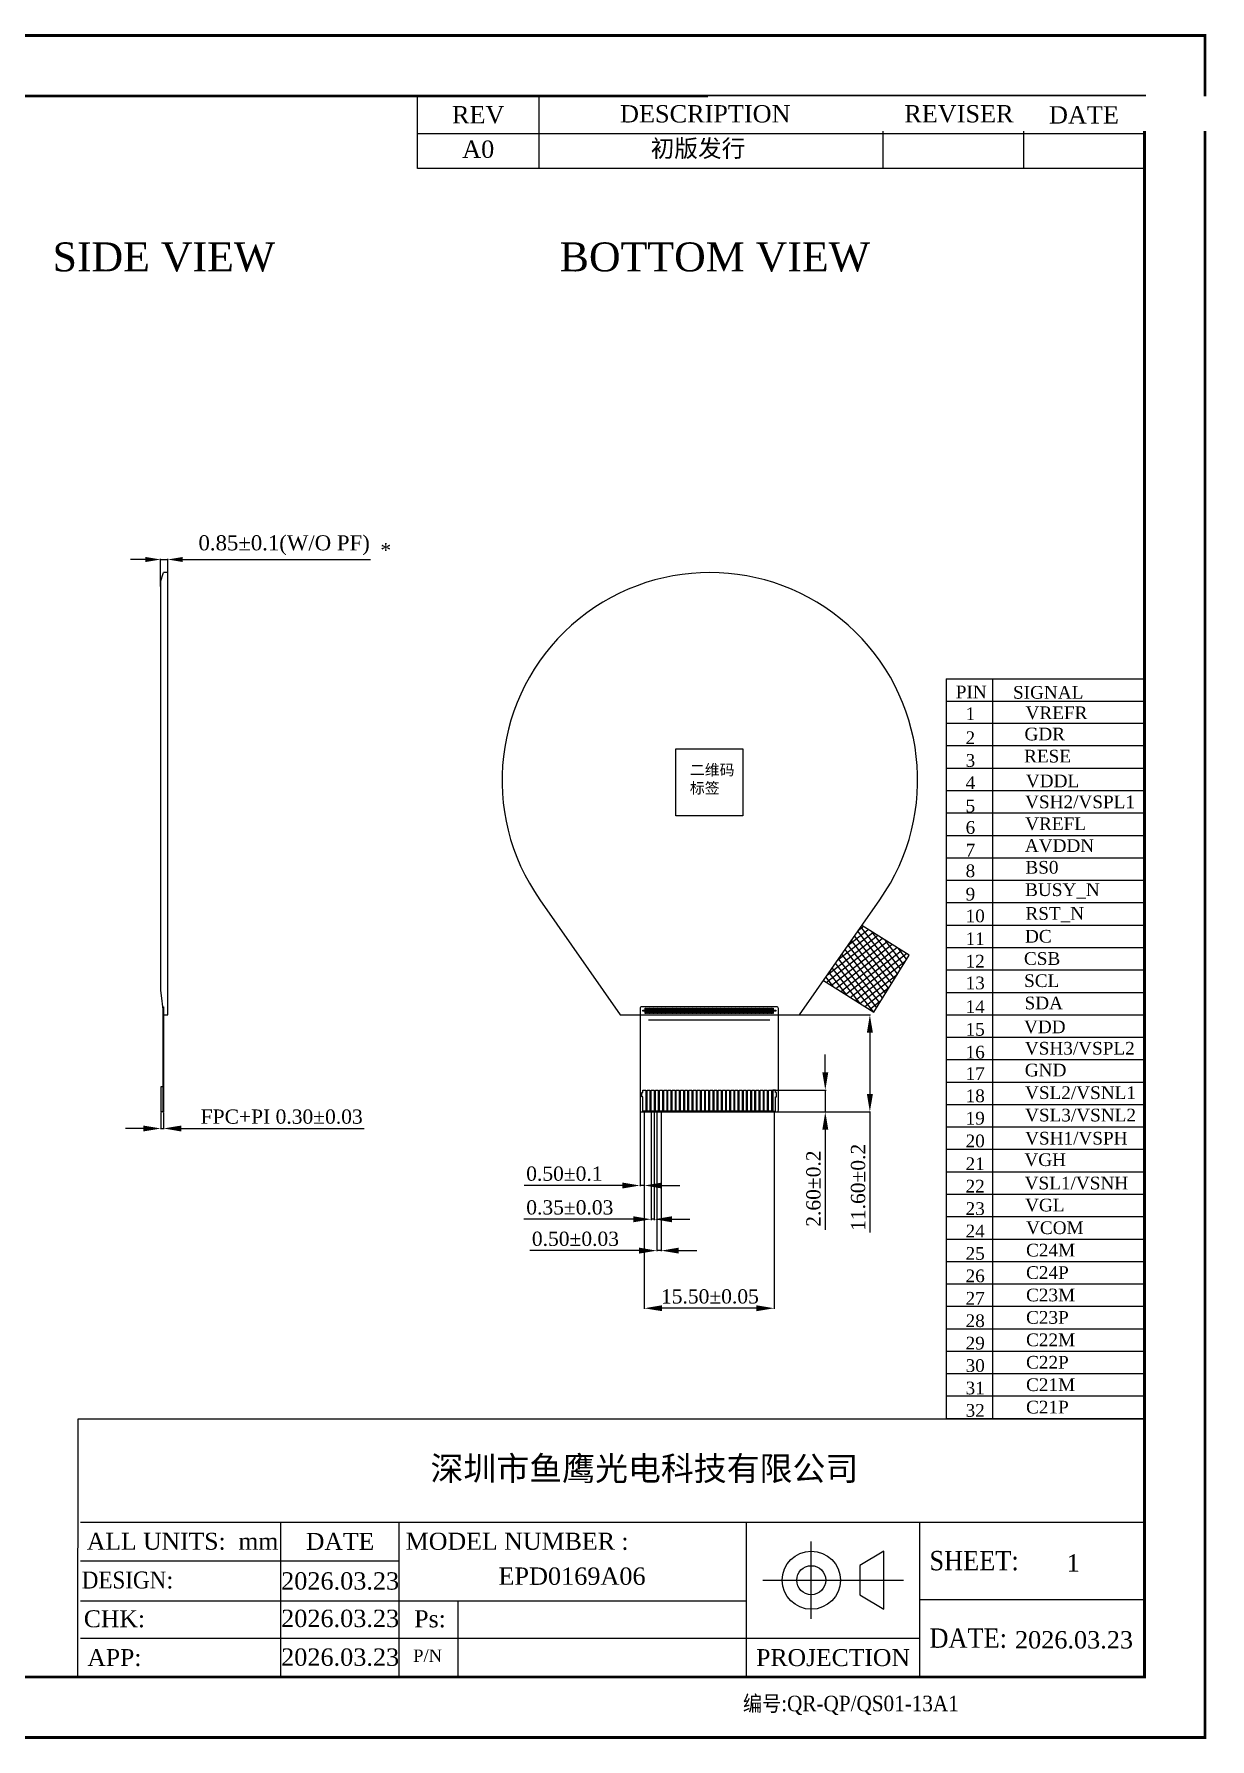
# Model space of a CAD drawing. Header units: millimetres. Extents: x 260 to 515, y 37 to 240.
# Drawn here: x 374.8 to 515.1, y 36.5 to 240.1 of the extents above; entities that cross this region are included whole.
import ezdxf
from ezdxf.enums import TextEntityAlignment as Align

# ---------------------------------------------------------------- set-up
doc = ezdxf.new("R2010")
doc.units = ezdxf.units.MM
doc.styles.get("Standard").update_dxf_attribs({"font": 'times.ttf'})
doc.styles.add('Times New Roman', font='times.ttf')
doc.styles.add('黑体', font='')
doc.styles.get('黑体').set_extended_font_data('楷体_GB2312')
doc.dimstyles.new('ISO-25', dxfattribs={"dimtxt": 2.5, "dimasz": 2.5, "dimexe": 1.25, "dimexo": 0.625, "dimtad": 1, "dimdsep": 46, "dimtxsty": 'Standard', "dimcen": 2.5, "dimadec": 0, "dimazin": 0, "dimtfac": 1, "dimtmove": 0, "dimatfit": 3, "dimfxl": 1, "dimarcsym": 0})
doc.dimstyles.new('副本 ISO', dxfattribs={"dimscale": 0.85, "dimtxt": 2, "dimasz": 2.5, "dimexe": 0.1, "dimexo": 0.1, "dimtad": 1, "dimrnd": 0.001, "dimzin": 1, "dimdsep": 46, "dimtxsty": 'Times New Roman', "dimcen": 2.5, "dimclrd": 4, "dimclre": 4, "dimclrt": 4, "dimazin": 0, "dimtfac": 1, "dimtmove": 0, "dimatfit": 3, "dimfxl": 1, "dimtolj": 1, "dimarcsym": 0})

# ---------------------------------------------------------------- blocks, each defined once
blk = doc.blocks.new('*D2')
at = {"color": 4, "lineweight": -2, "transparency": 16777216}
for p, q in [((389.92, 111.31), (389.92, 109.33)), ((390.22, 111.31), (390.22, 109.33)), ((387.8, 109.42), (385.67, 109.42)), ((389.92, 109.42), (390.22, 109.42)), ((392.35, 109.42), (414.19, 109.42))]:
    blk.add_line(p, q, dxfattribs=at)
at = {"color": 4, "transparency": 16777216}
for points in [[(387.8, 109.06), (387.8, 109.77), (389.92, 109.42)], [(392.35, 109.77), (392.35, 109.06), (390.22, 109.42)]]:
    blk.add_solid(points, dxfattribs=at)
at = {"layer": 'Defpoints', "color": 0, "transparency": 16777216}
for p in [(389.92, 111.4), (390.22, 111.4), (390.22, 109.42)]:
    blk.add_point(p, dxfattribs=at)
at = {"color": 4, "transparency": 16777216, "insert": (404.33, 110.82), "char_height": 1.7, "attachment_point": 5, "style": 'Times New Roman'}
blk.add_mtext('FPC+PI \\A1;0.30%%p0.03', dxfattribs=at)
blk = doc.blocks.new('*D56')
at = {"color": 0, "lineweight": -2, "transparency": 16777216}
for p, q in [((388.07, 177.36), (386.27, 177.36)), ((389.87, 174.14), (389.87, 177.46)), ((389.87, 177.36), (390.72, 177.36)), ((390.72, 174.14), (390.72, 177.46)), ((392.52, 177.36), (414.91, 177.36))]:
    blk.add_line(p, q, dxfattribs=at)
at = {"color": 0, "transparency": 16777216}
for points in [[(388.07, 177.06), (388.07, 177.66), (389.87, 177.36)], [(392.52, 177.66), (392.52, 177.06), (390.72, 177.36)]]:
    blk.add_solid(points, dxfattribs=at)
at = {"layer": 'Defpoints', "color": 0, "transparency": 16777216}
for p in [(390.72, 177.36), (389.87, 174.04), (390.72, 174.04)]:
    blk.add_point(p, dxfattribs=at)
at = {"color": 0, "transparency": 16777216, "insert": (404.62, 179.06), "char_height": 1.8, "attachment_point": 5}
blk.add_mtext('\\A1;0.85%%p0.1(W/O PF)', dxfattribs=at)
blk = doc.blocks.new('*D57')
at = {"color": 4, "lineweight": -2, "transparency": 16777216}
for p, q in [((447.11, 111.91), (447.11, 102.52)), ((447.61, 111.41), (447.61, 102.52)), ((444.98, 102.61), (433.28, 102.61)), ((447.61, 102.61), (447.11, 102.61)), ((449.73, 102.61), (451.86, 102.61))]:
    blk.add_line(p, q, dxfattribs=at)
at = {"color": 4, "transparency": 16777216}
for points in [[(444.98, 102.25), (444.98, 102.96), (447.11, 102.61)], [(449.73, 102.96), (449.73, 102.25), (447.61, 102.61)]]:
    blk.add_solid(points, dxfattribs=at)
at = {"layer": 'Defpoints', "color": 0, "transparency": 16777216}
for p in [(447.11, 111.99), (447.61, 111.5), (447.11, 102.61)]:
    blk.add_point(p, dxfattribs=at)
at = {"color": 4, "transparency": 16777216, "insert": (438.07, 104.01), "char_height": 1.7, "attachment_point": 5, "style": 'Times New Roman'}
blk.add_mtext('\\A1;0.50%%p0.1', dxfattribs=at)
blk = doc.blocks.new('*D58')
at = {"color": 4, "lineweight": -2, "transparency": 16777216}
for p, q in [((448.43, 111.41), (448.43, 98.49)), ((448.78, 111.41), (448.78, 98.49)), ((446.31, 98.58), (433.25, 98.58)), ((448.78, 98.58), (448.43, 98.58)), ((450.91, 98.58), (453.03, 98.58))]:
    blk.add_line(p, q, dxfattribs=at)
at = {"color": 4, "transparency": 16777216}
for points in [[(446.31, 98.22), (446.31, 98.93), (448.43, 98.58)], [(450.91, 98.93), (450.91, 98.22), (448.78, 98.58)]]:
    blk.add_solid(points, dxfattribs=at)
at = {"layer": 'Defpoints', "color": 0, "transparency": 16777216}
for p in [(448.43, 111.5), (448.78, 111.5), (448.43, 98.58)]:
    blk.add_point(p, dxfattribs=at)
at = {"color": 4, "transparency": 16777216, "insert": (438.72, 99.98), "char_height": 1.7, "attachment_point": 5, "style": 'Times New Roman'}
blk.add_mtext('\\A1;0.35%%p0.03', dxfattribs=at)
blk = doc.blocks.new('*D59')
at = {"color": 4, "lineweight": -2, "transparency": 16777216}
for p, q in [((449.11, 111.41), (449.11, 94.75)), ((449.61, 111.41), (449.61, 94.75)), ((446.98, 94.83), (433.93, 94.83)), ((449.61, 94.83), (449.11, 94.83)), ((451.73, 94.83), (453.86, 94.83))]:
    blk.add_line(p, q, dxfattribs=at)
at = {"color": 4, "transparency": 16777216}
for points in [[(446.98, 94.48), (446.98, 95.19), (449.11, 94.83)], [(451.73, 95.19), (451.73, 94.48), (449.61, 94.83)]]:
    blk.add_solid(points, dxfattribs=at)
at = {"layer": 'Defpoints', "color": 0, "transparency": 16777216}
for p in [(449.11, 111.5), (449.61, 111.5), (449.11, 94.83)]:
    blk.add_point(p, dxfattribs=at)
at = {"color": 4, "transparency": 16777216, "insert": (439.39, 96.23), "char_height": 1.7, "attachment_point": 5, "style": 'Times New Roman'}
blk.add_mtext('\\A1;0.50%%p0.03', dxfattribs=at)
blk = doc.blocks.new('*D60')
at = {"color": 4, "lineweight": -2, "transparency": 16777216}
for p, q in [((447.61, 111.41), (447.61, 87.87)), ((463.11, 111.41), (463.11, 87.87)), ((460.98, 87.95), (449.73, 87.95))]:
    blk.add_line(p, q, dxfattribs=at)
at = {"color": 4, "transparency": 16777216}
for points in [[(449.73, 88.31), (449.73, 87.6), (447.61, 87.95)], [(460.98, 87.6), (460.98, 88.31), (463.11, 87.95)]]:
    blk.add_solid(points, dxfattribs=at)
at = {"layer": 'Defpoints', "color": 0, "transparency": 16777216}
for p in [(447.61, 111.5), (463.11, 111.5), (447.61, 87.95)]:
    blk.add_point(p, dxfattribs=at)
at = {"color": 4, "transparency": 16777216, "insert": (455.44, 89.35), "char_height": 1.7, "attachment_point": 5, "style": 'Times New Roman'}
blk.add_mtext('\\A1;15.50%%p0.05', dxfattribs=at)
blk = doc.blocks.new('*D61')
at = {"color": 4, "lineweight": -2, "transparency": 16777216}
for p, q in [((469.21, 116.12), (469.21, 118.25)), ((462.6, 114), (469.3, 114)), ((469.21, 114), (469.21, 111.4)), ((462.55, 111.4), (469.3, 111.4)), ((469.21, 109.27), (469.21, 97.33))]:
    blk.add_line(p, q, dxfattribs=at)
at = {"color": 4, "transparency": 16777216}
for points in [[(468.86, 116.12), (469.57, 116.12), (469.21, 114)], [(469.57, 109.27), (468.86, 109.27), (469.21, 111.4)]]:
    blk.add_solid(points, dxfattribs=at)
at = {"layer": 'Defpoints', "color": 0, "transparency": 16777216}
for p in [(462.51, 114), (462.46, 111.4), (469.21, 111.4)]:
    blk.add_point(p, dxfattribs=at)
at = {"color": 4, "transparency": 16777216, "insert": (467.81, 102.24), "char_height": 1.7, "attachment_point": 5, "rotation": 90, "style": 'Times New Roman'}
blk.add_mtext('\\A1;2.60%%p0.2', dxfattribs=at)
blk = doc.blocks.new('*D62')
at = {"color": 4, "lineweight": -2, "transparency": 16777216}
for p, q in [((465.1, 123), (474.62, 123)), ((474.53, 120.87), (474.53, 113.52)), ((462.47, 111.4), (474.62, 111.4)), ((474.53, 111.4), (474.53, 96.98))]:
    blk.add_line(p, q, dxfattribs=at)
at = {"color": 4, "transparency": 16777216}
for points in [[(474.89, 120.87), (474.18, 120.87), (474.53, 123)], [(474.18, 113.52), (474.89, 113.52), (474.53, 111.4)]]:
    blk.add_solid(points, dxfattribs=at)
at = {"layer": 'Defpoints', "color": 0, "transparency": 16777216}
for p in [(465.02, 123), (462.39, 111.4), (474.53, 111.4)]:
    blk.add_point(p, dxfattribs=at)
at = {"color": 4, "transparency": 16777216, "insert": (473.14, 102.39), "char_height": 1.7, "attachment_point": 5, "rotation": 90, "style": 'Times New Roman'}
blk.add_mtext('\\A1;11.60%%p0.2', dxfattribs=at)

msp = doc.modelspace()

# ---------------------------------------------------------------- hatches: boundary and pattern name
h = msp.add_hatch()
h.set_pattern_fill('ANSI37', color=256, scale=0.2, angle=173, style=0)
h.set_pattern_definition([(128, (440.0801, 8.1179), (0.5003868, 0.390945), []), (38, (440.0801, 8.1179), (0.390945, -0.5003868), [])])
h.paths.add_polyline_path([(479.228, 130.11), (474.989, 123.326), (468.979, 127.081), (473.543, 133.613)])

# ---------------------------------------------------------------- linework, layer by layer
for p, q in [((476.065, 232.716), (476.065, 224.07)), ((420.557, 224.07), (420.557, 228.603)), ((507.316, 224.07), (420.557, 224.07)), ((389.873, 174.699), (390.223, 175.799)), ((390.723, 175.799), (390.223, 175.799)), ((390.723, 122.997), (390.723, 175.799)), ((389.873, 174.699), (389.873, 125.936)), ((483.63, 163.124), (483.63, 74.758)), ((483.63, 163.124), (507.316, 163.124)), ((489.165, 163.124), (489.165, 74.758)), ((507.316, 163.124), (507.316, 74.758)), ((483.63, 160.446), (507.316, 160.446)), ((507.316, 157.769), (483.63, 157.769)), ((507.316, 155.091), (483.63, 155.091)), ((507.316, 152.413), (483.63, 152.413)), ((507.316, 149.735), (483.63, 149.735)), ((507.316, 147.058), (483.63, 147.058)), ((507.316, 144.38), (483.63, 144.38)), ((507.316, 141.702), (483.63, 141.702)), ((507.316, 139.024), (483.63, 139.024)), ((507.316, 136.347), (483.63, 136.347)), ((507.316, 133.669), (483.63, 133.669)), ((507.316, 130.991), (483.63, 130.991)), ((507.316, 128.313), (483.63, 128.313)), ((389.873, 125.936), (390.223, 122.997)), ((507.316, 125.636), (483.63, 125.636)), ((390.123, 123.947), (390.123, 111.396)), ((390.123, 123.947), (390.223, 123.947)), ((390.223, 123.947), (390.223, 111.396)), ((390.223, 122.997), (390.723, 122.997)), ((507.316, 122.958), (483.63, 122.958)), ((507.316, 120.28), (483.63, 120.28)), ((507.316, 117.602), (483.63, 117.602)), ((390.123, 114.396), (389.923, 114.396)), ((389.923, 114.396), (389.923, 111.396)), ((507.316, 114.925), (483.63, 114.925)), ((507.316, 112.247), (483.63, 112.247)), ((390.123, 111.396), (389.923, 111.396)), ((390.123, 111.396), (390.223, 111.396)), ((507.316, 109.569), (483.63, 109.569)), ((507.316, 106.891), (483.63, 106.891)), ((507.316, 104.214), (483.63, 104.214)), ((507.316, 101.536), (483.63, 101.536)), ((507.316, 101.536), (483.63, 101.536)), ((507.316, 98.858), (483.63, 98.858)), ((507.316, 96.18), (483.63, 96.18)), ((507.316, 93.503), (483.63, 93.503)), ((507.316, 90.825), (483.63, 90.825)), ((507.316, 88.147), (483.63, 88.147)), ((507.316, 85.469), (483.63, 85.469)), ((507.316, 82.791), (483.63, 82.791)), ((507.316, 80.114), (483.63, 80.114)), ((507.316, 77.436), (483.63, 77.436)), ((507.316, 74.758), (483.63, 74.758)), ((467.538, 50.851), (467.538, 60.106)), ((461.754, 55.478), (478.527, 55.478)), ((380.314, 53.009), (459.795, 53.009)), ((425.372, 53.009), (425.372, 43.911)), ((413.499, 43.911), (342.322, 43.911))]:
    msp.add_line(p, q)
at = {"const_width": 0.341}
for points in [[(259.923, 36.698), (514.529, 36.698), (514.529, 239.929), (259.923, 239.929)], [(267.136, 43.911), (507.316, 43.911), (507.316, 232.716), (267.136, 232.716)]]:
    msp.add_lwpolyline(points, close=True, dxfattribs=at)
for points in [[(507.316, 228.184), (420.557, 228.184), (420.557, 232.716)], [(435.017, 232.716), (435.017, 228.184)], [(492.857, 232.716), (492.857, 228.184)], [(507.316, 232.716), (507.316, 228.184)], [(435.017, 228.603), (435.017, 224.07)], [(492.857, 228.603), (492.857, 224.07)], [(468.979, 127.081), (474.989, 123.326), (479.228, 130.11), (473.567, 133.648)], [(448.107, 122.397), (462.607, 122.397)], [(449.782, 113.996), (449.782, 111.496), (449.432, 111.496), (449.432, 113.996), (449.782, 113.996)], [(449.932, 113.996), (450.282, 113.996), (450.282, 111.496), (449.932, 111.496), (449.932, 113.996)], [(450.432, 113.996), (450.782, 113.996), (450.782, 111.496), (450.432, 111.496), (450.432, 113.996)], [(451.282, 113.996), (451.282, 111.496), (450.932, 111.496), (450.932, 113.996), (451.282, 113.996)], [(451.432, 113.996), (451.782, 113.996), (451.782, 111.496), (451.432, 111.496), (451.432, 113.996)], [(451.932, 113.996), (452.282, 113.996), (452.282, 111.496), (451.932, 111.496), (451.932, 113.996)], [(452.432, 113.996), (452.782, 113.996), (452.782, 111.496), (452.432, 111.496), (452.432, 113.996)], [(453.282, 113.996), (453.282, 111.496), (452.932, 111.496), (452.932, 113.996), (453.282, 113.996)], [(453.432, 113.996), (453.782, 113.996), (453.782, 111.496), (453.432, 111.496), (453.432, 113.996)], [(454.282, 113.996), (454.282, 111.496), (453.932, 111.496), (453.932, 113.996), (454.282, 113.996)], [(454.782, 113.996), (454.782, 111.496), (454.432, 111.496), (454.432, 113.996), (454.782, 113.996)], [(454.932, 113.996), (455.282, 113.996), (455.282, 111.496), (454.932, 111.496), (454.932, 113.996)], [(455.432, 113.996), (455.782, 113.996), (455.782, 111.496), (455.432, 111.496), (455.432, 113.996)], [(456.282, 113.996), (456.282, 111.496), (455.932, 111.496), (455.932, 113.996), (456.282, 113.996)], [(456.432, 113.996), (456.782, 113.996), (456.782, 111.496), (456.432, 111.496), (456.432, 113.996)], [(456.932, 113.996), (457.282, 113.996), (457.282, 111.496), (456.932, 111.496), (456.932, 113.996)], [(457.432, 113.996), (457.782, 113.996), (457.782, 111.496), (457.432, 111.496), (457.432, 113.996)], [(457.932, 113.996), (458.282, 113.996), (458.282, 111.496), (457.932, 111.496), (457.932, 113.996)], [(458.432, 113.996), (458.782, 113.996), (458.782, 111.496), (458.432, 111.496), (458.432, 113.996)], [(459.282, 113.996), (459.282, 111.496), (458.932, 111.496), (458.932, 113.996), (459.282, 113.996)], [(459.432, 113.996), (459.782, 113.996), (459.782, 111.496), (459.432, 111.496), (459.432, 113.996)], [(459.932, 113.996), (460.282, 113.996), (460.282, 111.496), (459.932, 111.496), (459.932, 113.996)], [(460.432, 113.996), (460.782, 113.996), (460.782, 111.496), (460.432, 111.496), (460.432, 113.996)], [(461.282, 113.996), (461.282, 111.496), (460.932, 111.496), (460.932, 113.996), (461.282, 113.996)], [(461.432, 113.996), (461.782, 113.996), (461.782, 111.496), (461.432, 111.496), (461.432, 113.996)], [(461.932, 113.996), (462.282, 113.996), (462.282, 111.496), (461.932, 111.496), (461.932, 113.996)], [(462.432, 113.996), (462.782, 113.996), (462.782, 111.496), (462.432, 111.496), (462.432, 113.996)], [(447.544, 111.496), (447.544, 111.496)], [(463.169, 111.496), (463.169, 111.496)], [(380.01, 43.911), (380.018, 74.758), (507.316, 74.758)], [(380.314, 62.419), (507.316, 62.419)], [(404.236, 43.911), (404.236, 62.419)], [(418.364, 43.911), (418.364, 62.419)], [(459.795, 43.911), (459.795, 62.419)], [(480.485, 43.911), (480.485, 62.419)], [(380.314, 57.792), (418.364, 57.792)], [(480.485, 53.165), (507.316, 53.165)], [(380.314, 48.538), (480.485, 48.538)]]:
    msp.add_lwpolyline(points)
for points in [[(475.724, 136.735, 1.925431), (435.148, 136.735), (444.747, 122.997), (466.126, 122.997)], [(463.407, 111.396, 0.4142136), (463.607, 111.596), (463.607, 123.747, 0.4142136), (463.407, 123.947), (447.307, 123.947, 0.4142136), (447.107, 123.747), (447.107, 111.596, 0.4142136), (447.307, 111.396)]]:
    msp.add_lwpolyline(points, format="xyb", close=True)
for points in [[(451.367, 154.736), (459.367, 154.736), (459.367, 146.736), (451.367, 146.736)], [(447.797, 123.797), (447.797, 123.147), (447.717, 123.147), (447.717, 123.437), (447.417, 123.437), (447.417, 123.547), (447.717, 123.547), (447.717, 123.797)], [(447.877, 123.147), (447.877, 123.797), (447.957, 123.797), (447.957, 123.147)], [(448.037, 123.147), (448.037, 123.797), (448.117, 123.797), (448.117, 123.147)], [(448.197, 123.147), (448.197, 123.797), (448.277, 123.797), (448.277, 123.147)], [(448.357, 123.147), (448.357, 123.797), (448.437, 123.797), (448.437, 123.147)], [(448.517, 123.147), (448.517, 123.797), (448.597, 123.797), (448.597, 123.147)], [(448.677, 123.147), (448.677, 123.797), (448.757, 123.797), (448.757, 123.147)], [(448.837, 123.147), (448.837, 123.797), (448.917, 123.797), (448.917, 123.147)], [(448.997, 123.147), (448.997, 123.797), (449.077, 123.797), (449.077, 123.147)], [(449.157, 123.147), (449.157, 123.797), (449.237, 123.797), (449.237, 123.147)], [(449.317, 123.147), (449.317, 123.797), (449.397, 123.797), (449.397, 123.147)], [(449.477, 123.147), (449.477, 123.797), (449.557, 123.797), (449.557, 123.147)], [(449.637, 123.147), (449.637, 123.797), (449.717, 123.797), (449.717, 123.147)], [(449.797, 123.147), (449.797, 123.797), (449.877, 123.797), (449.877, 123.147)], [(449.957, 123.147), (449.957, 123.797), (450.037, 123.797), (450.037, 123.147)], [(450.117, 123.147), (450.117, 123.797), (450.197, 123.797), (450.197, 123.147)], [(450.277, 123.147), (450.277, 123.797), (450.357, 123.797), (450.357, 123.147)], [(450.437, 123.147), (450.437, 123.797), (450.517, 123.797), (450.517, 123.147)], [(450.597, 123.147), (450.597, 123.797), (450.677, 123.797), (450.677, 123.147)], [(450.757, 123.147), (450.757, 123.797), (450.837, 123.797), (450.837, 123.147)], [(450.917, 123.147), (450.917, 123.797), (450.997, 123.797), (450.997, 123.147)], [(451.077, 123.147), (451.077, 123.797), (451.157, 123.797), (451.157, 123.147)], [(451.237, 123.147), (451.237, 123.797), (451.317, 123.797), (451.317, 123.147)], [(451.397, 123.147), (451.397, 123.797), (451.477, 123.797), (451.477, 123.147)], [(451.557, 123.147), (451.557, 123.797), (451.637, 123.797), (451.637, 123.147)], [(451.717, 123.147), (451.717, 123.797), (451.797, 123.797), (451.797, 123.147)], [(451.877, 123.147), (451.877, 123.797), (451.957, 123.797), (451.957, 123.147)], [(452.037, 123.147), (452.037, 123.797), (452.117, 123.797), (452.117, 123.147)], [(452.197, 123.147), (452.197, 123.797), (452.277, 123.797), (452.277, 123.147)], [(452.357, 123.147), (452.357, 123.797), (452.437, 123.797), (452.437, 123.147)], [(452.517, 123.147), (452.517, 123.797), (452.597, 123.797), (452.597, 123.147)], [(452.677, 123.147), (452.677, 123.797), (452.757, 123.797), (452.757, 123.147)], [(452.837, 123.147), (452.837, 123.797), (452.917, 123.797), (452.917, 123.147)], [(452.997, 123.147), (452.997, 123.797), (453.077, 123.797), (453.077, 123.147)], [(453.157, 123.147), (453.157, 123.797), (453.237, 123.797), (453.237, 123.147)], [(453.317, 123.147), (453.317, 123.797), (453.397, 123.797), (453.397, 123.147)], [(453.477, 123.147), (453.477, 123.797), (453.557, 123.797), (453.557, 123.147)], [(453.637, 123.147), (453.637, 123.797), (453.717, 123.797), (453.717, 123.147)], [(453.797, 123.147), (453.797, 123.797), (453.877, 123.797), (453.877, 123.147)], [(453.957, 123.147), (453.957, 123.797), (454.037, 123.797), (454.037, 123.147)], [(454.117, 123.147), (454.117, 123.797), (454.197, 123.797), (454.197, 123.147)], [(454.277, 123.147), (454.277, 123.797), (454.357, 123.797), (454.357, 123.147)], [(454.437, 123.147), (454.437, 123.797), (454.517, 123.797), (454.517, 123.147)], [(454.597, 123.147), (454.597, 123.797), (454.677, 123.797), (454.677, 123.147)], [(454.757, 123.147), (454.757, 123.797), (454.837, 123.797), (454.837, 123.147)], [(454.917, 123.147), (454.917, 123.797), (454.997, 123.797), (454.997, 123.147)], [(455.077, 123.147), (455.077, 123.797), (455.157, 123.797), (455.157, 123.147)], [(455.237, 123.147), (455.237, 123.797), (455.317, 123.797), (455.317, 123.147)], [(455.397, 123.147), (455.397, 123.797), (455.477, 123.797), (455.477, 123.147)], [(455.557, 123.147), (455.557, 123.797), (455.637, 123.797), (455.637, 123.147)], [(455.717, 123.147), (455.717, 123.797), (455.797, 123.797), (455.797, 123.147)], [(455.877, 123.147), (455.877, 123.797), (455.957, 123.797), (455.957, 123.147)], [(456.037, 123.147), (456.037, 123.797), (456.117, 123.797), (456.117, 123.147)], [(456.197, 123.147), (456.197, 123.797), (456.277, 123.797), (456.277, 123.147)], [(456.357, 123.147), (456.357, 123.797), (456.437, 123.797), (456.437, 123.147)], [(456.517, 123.147), (456.517, 123.797), (456.597, 123.797), (456.597, 123.147)], [(456.677, 123.147), (456.677, 123.797), (456.757, 123.797), (456.757, 123.147)], [(456.837, 123.147), (456.837, 123.797), (456.917, 123.797), (456.917, 123.147)], [(456.997, 123.147), (456.997, 123.797), (457.077, 123.797), (457.077, 123.147)], [(457.157, 123.147), (457.157, 123.797), (457.237, 123.797), (457.237, 123.147)], [(457.317, 123.147), (457.317, 123.797), (457.397, 123.797), (457.397, 123.147)], [(457.477, 123.147), (457.477, 123.797), (457.557, 123.797), (457.557, 123.147)], [(457.637, 123.147), (457.637, 123.797), (457.717, 123.797), (457.717, 123.147)], [(457.797, 123.147), (457.797, 123.797), (457.877, 123.797), (457.877, 123.147)], [(457.957, 123.147), (457.957, 123.797), (458.037, 123.797), (458.037, 123.147)], [(458.117, 123.147), (458.117, 123.797), (458.197, 123.797), (458.197, 123.147)], [(458.277, 123.147), (458.277, 123.797), (458.357, 123.797), (458.357, 123.147)], [(458.437, 123.147), (458.437, 123.797), (458.517, 123.797), (458.517, 123.147)], [(458.597, 123.147), (458.597, 123.797), (458.677, 123.797), (458.677, 123.147)], [(458.757, 123.147), (458.757, 123.797), (458.837, 123.797), (458.837, 123.147)], [(458.917, 123.147), (458.917, 123.797), (458.997, 123.797), (458.997, 123.147)], [(459.077, 123.147), (459.077, 123.797), (459.157, 123.797), (459.157, 123.147)], [(459.237, 123.147), (459.237, 123.797), (459.317, 123.797), (459.317, 123.147)], [(459.397, 123.147), (459.397, 123.797), (459.477, 123.797), (459.477, 123.147)], [(459.557, 123.147), (459.557, 123.797), (459.637, 123.797), (459.637, 123.147)], [(459.717, 123.147), (459.717, 123.797), (459.797, 123.797), (459.797, 123.147)], [(459.877, 123.147), (459.877, 123.797), (459.957, 123.797), (459.957, 123.147)], [(460.037, 123.147), (460.037, 123.797), (460.117, 123.797), (460.117, 123.147)], [(460.197, 123.147), (460.197, 123.797), (460.277, 123.797), (460.277, 123.147)], [(460.357, 123.147), (460.357, 123.797), (460.437, 123.797), (460.437, 123.147)], [(460.517, 123.147), (460.517, 123.797), (460.597, 123.797), (460.597, 123.147)], [(460.677, 123.147), (460.677, 123.797), (460.757, 123.797), (460.757, 123.147)], [(460.837, 123.147), (460.837, 123.797), (460.917, 123.797), (460.917, 123.147)], [(460.997, 123.147), (460.997, 123.797), (461.077, 123.797), (461.077, 123.147)], [(461.157, 123.147), (461.157, 123.797), (461.237, 123.797), (461.237, 123.147)], [(461.317, 123.147), (461.317, 123.797), (461.397, 123.797), (461.397, 123.147)], [(461.477, 123.147), (461.477, 123.797), (461.557, 123.797), (461.557, 123.147)], [(461.637, 123.147), (461.637, 123.797), (461.717, 123.797), (461.717, 123.147)], [(461.797, 123.147), (461.797, 123.797), (461.877, 123.797), (461.877, 123.147)], [(461.957, 123.147), (461.957, 123.797), (462.037, 123.797), (462.037, 123.147)], [(462.117, 123.147), (462.117, 123.797), (462.197, 123.797), (462.197, 123.147)], [(462.277, 123.147), (462.277, 123.797), (462.357, 123.797), (462.357, 123.147)], [(462.437, 123.147), (462.437, 123.797), (462.517, 123.797), (462.517, 123.147)], [(462.597, 123.147), (462.597, 123.797), (462.677, 123.797), (462.677, 123.147)], [(462.757, 123.147), (462.757, 123.797), (462.837, 123.797), (462.837, 123.147)], [(463.297, 123.547), (463.297, 123.437), (462.997, 123.437), (462.997, 123.147), (462.917, 123.147), (462.917, 123.797), (462.997, 123.797), (462.997, 123.547)], [(447.782, 111.496), (447.432, 111.496), (447.432, 113.196), (447.329, 113.196), (447.329, 113.696), (447.432, 113.696), (447.432, 113.996), (447.782, 113.996)], [(448.282, 113.996), (448.282, 111.496), (447.932, 111.496), (447.932, 113.996)], [(448.782, 113.996), (448.782, 111.496), (448.432, 111.496), (448.432, 113.996)], [(449.282, 113.996), (449.282, 111.496), (448.932, 111.496), (448.932, 113.996)], [(462.932, 111.496), (463.282, 111.496), (463.282, 113.196), (463.385, 113.196), (463.385, 113.696), (463.282, 113.696), (463.282, 113.996), (462.932, 113.996)], [(476.213, 52.008), (476.213, 58.949), (473.321, 57.214), (473.321, 53.743)]]:
    msp.add_lwpolyline(points, close=True)
for radius in [3.47, 1.735]:
    msp.add_circle((467.538, 55.478), radius)

# ---------------------------------------------------------------- texts
at = {"style": 'Times New Roman'}
for s, height, p in [('SIDE VIEW', 3.4621, (390.27, 211.765)), ('BOTTOM VIEW', 3.46214, (456.034, 211.765))]:
    msp.add_text(s, height=height, dxfattribs=at).set_placement(p, align=Align.CENTER)
for s, height, p in [('PIN', 1.5174, (484.788, 160.785)), ('SIGNAL', 1.5174, (491.618, 160.737)), ('1', 1.517, (485.958, 158.178)), ('VREFR', 1.5174, (493.113, 158.296)), ('2', 1.517, (485.958, 155.319)), ('GDR', 1.5174, (492.985, 155.762)), ('3', 1.517, (485.958, 152.607)), ('RESE', 1.5174, (492.937, 153.121)), ('4', 1.517, (485.958, 149.957)), ('VDDL', 1.5174, (493.147, 150.161)), ('5', 1.517, (485.958, 147.171)), ('VSH2/VSPL1', 1.5174, (493.059, 147.66)), ('6', 1.517, (485.958, 144.606)), ('VREFL', 1.5174, (493.07, 145.048)), ('7', 1.517, (485.958, 141.894)), ('AVDDN', 1.5174, (493.031, 142.44)), ('8', 1.517, (485.958, 139.428)), ('BS0', 1.5174, (493.095, 139.846)), ('BUSY_N', 1.5174, (493.062, 137.177)), ('9', 1.517, (485.958, 136.643)), ('10', 1.5174, (485.958, 134.041)), ('RST_N', 1.5174, (493.103, 134.335)), ('11', 1.5174, (485.958, 131.317)), ('DC', 1.5174, (493.046, 131.611)), ('CSB', 1.5174, (492.924, 128.958)), ('12', 1.5174, (485.958, 128.641)), ('13', 1.5174, (485.958, 126.039)), ('SCL', 1.5174, (492.941, 126.312)), ('14', 1.5174, (485.958, 123.207)), ('SDA', 1.5174, (492.995, 123.645)), ('VDD', 1.5174, (492.928, 120.795)), ('15', 1.5174, (485.958, 120.495)), ('16', 1.5174, (485.958, 117.775)), ('VSH3/VSPL2', 1.5174, (493.028, 118.24)), ('17', 1.5174, (485.958, 115.21)), ('GND', 1.5174, (493.024, 115.639)), ('18', 1.5174, (485.958, 112.56)), ('VSL2/VSNL1', 1.5174, (493.05, 112.939)), ('19', 1.5174, (485.958, 109.885)), ('VSL3/VSNL2', 1.5174, (493.05, 110.261)), ('20', 1.5174, (485.958, 107.173)), ('VSH1/VSPH', 1.5174, (493.058, 107.5)), ('21', 1.5174, (485.958, 104.449)), ('VGH', 1.5174, (492.977, 104.936)), ('22', 1.5174, (485.958, 101.772)), ('VSL1/VSNH', 1.5174, (493.007, 102.142)), ('23', 1.5174, (485.958, 99.094)), ('VGL', 1.5174, (493.059, 99.517)), ('24', 1.5174, (485.958, 96.416)), ('VCOM', 1.5174, (493.174, 96.81)), ('25', 1.5174, (485.958, 93.738)), ('C24M', 1.5174, (493.174, 94.132)), ('26', 1.5174, (485.958, 91.061)), ('C24P', 1.5174, (493.174, 91.454)), ('27', 1.5174, (485.958, 88.383)), ('C23M', 1.5174, (493.174, 88.777)), ('C23P', 1.5174, (493.174, 86.099)), ('28', 1.5174, (485.958, 85.705)), ('29', 1.5174, (485.958, 83.027)), ('C22M', 1.5174, (493.174, 83.421)), ('30', 1.5174, (485.958, 80.35)), ('C22P', 1.5174, (493.174, 80.743)), ('C21M', 1.5174, (493.174, 78.066)), ('31', 1.5174, (485.958, 77.672)), ('32', 1.5174, (485.958, 74.994)), ('C21P', 1.5174, (493.174, 75.388)), ('1', 2.07, (498.021, 56.511))]:
    msp.add_text(s, height=height, dxfattribs=at).set_placement(p)
for s, insert, char_height, width, attachment_point in [('REV', (427.787, 230.45), 2.0726, 14.45986, 5), ('DESCRIPTION', (454.888, 230.567), 2.07258, 57.83944, 5), ('DATE', (500.086, 230.45), 2.0726, 14.45986, 5), ('A0', (427.787, 226.336), 2.0726, 14.45986, 5), ('{\\f宋体|b0|i0|c134|p2;二维码标签}', (453.055, 152.889), 1.3, 5.57967, 1), (' ALL UNITS:  mm', (380.314, 60.106), 2.02438, 23.92193, 4), ('DATE', (411.3, 60.106), 2.0244, 14.1282, 5), (' MODEL NUMBER :', (418.364, 60.106), 2.04483, 37.1721, 4), ('{\\W0.9;SHEET:}', (481.642, 57.792), 2.31358, 10.82595, 4), ('{\\W0.9;DESIGN}:', (385.934, 55.478), 2.02438, 8.09752, 5), ('2026.03.23', (411.306, 55.368), 2.0726, 14.45986, 5), ('CHK:', (384.363, 50.851), 2.0244, 8.09752, 5), ('2026.03.23', (411.306, 50.896), 2.0726, 14.45986, 5), ('Ps: ', (420.146, 50.851), 2.0448, 31.38816, 4), ('{\\W0.9;DATE:}', (481.642, 48.538), 2.31358, 9.98877, 4), ('2026.03.23', (498.896, 48.339), 2.0726, 14.45986, 5), ('APP:', (384.363, 46.224), 2.0244, 8.09752, 5), ('2026.03.23', (411.306, 46.269), 2.0726, 14.45986, 5), ('P/N', (421.746, 46.453), 1.4723, 33.14491, 5), ('PROJECTION', (470.14, 46.224), 2.0244, 20.69015, 5), ('{\\fSimSun|b0|i0|c134|p2;\\W0.9;编号\\fTimes New Roman|b0|i0|c0|p18;:QR-QP/QS01-13A1}', (459.382, 40.528), 1.85912, 56.11471, 4)]:
    msp.add_mtext(s, dxfattribs=dict(at, insert=insert, char_height=char_height, width=width, attachment_point=attachment_point))
at = {"insert": (416.114, 179.314), "char_height": 1.693, "attachment_point": 1}
msp.add_mtext('*', dxfattribs=at)
at = {"color": 2, "insert": (422.086, 70.261), "char_height": 2.88, "width": 56.65341, "attachment_point": 1, "rotation": 0, "style": '黑体'}
msp.add_mtext('{\\fSimSun|b1|i0|c134|p2;\\C4;深圳市鱼鹰光电科技有限公司}', dxfattribs=at)

# ---------------------------------------------------------------- dimensions: what is measured, and where the dimension line sits
for base, p1, p2, text, dimstyle, override, picture, middle in [((390.723, 177.357), (389.873, 174.035), (390.723, 174.035), '<>(W/O PF)', 'ISO-25', {"dimtxt": 1.8, "dimasz": 1.8, "dimexe": 0.1, "dimexo": 0.1, "dimgap": 0.5, "dimzin": 0, "dimtxsty": 'Standard', "dimtol": 1, "dimlim": 0, "dimtp": 0.1, "dimtm": 0.1, "dimtfac": 1, "dimtdec": 3, "dimtolj": 1}, '*D56', (404.616, 179.064)), ((390.223, 109.418), (389.923, 111.396), (390.223, 111.396), 'FPC+PI <>', '副本 ISO', {"dimtol": 1, "dimtp": 0.03, "dimtm": 0.03, "dimtdec": 3}, '*D2', (404.332, 110.818))]:
    dim = msp.add_linear_dim(base=base, p1=p1, p2=p2, text=text, dimstyle=dimstyle, override=override)
    dim.commit()
    dim.dimension.update_dxf_attribs({"geometry": picture, "text_midpoint": middle})
for base, p1, p2, angle, override, picture, middle in [((474.535, 111.396), (465.015, 122.997), (462.385, 111.396), 270, {"dimtol": 1, "dimtp": 0.2, "dimtm": 0.2, "dimtdec": 3}, '*D62', (474.535, 102.394)), ((469.213, 111.396), (462.511, 113.996), (462.465, 111.396), 270, {"dimgap": 0.625, "dimtol": 1, "dimlim": 0, "dimtp": 0.2, "dimtm": 0.2, "dimtfac": 1, "dimtdec": 3, "dimtolj": 1}, '*D61', (469.213, 102.24)), ((447.107, 102.607), (447.607, 111.496), (447.107, 111.992), 180, {"dimgap": 0.625, "dimtol": 1, "dimlim": 0, "dimtp": 0.1, "dimtm": 0.1, "dimtfac": 1, "dimtdec": 3, "dimtolj": 1}, '*D57', (438.07, 102.607)), ((448.432, 98.578), (448.782, 111.496), (448.432, 111.496), 180, {"dimtol": 1, "dimtp": 0.03, "dimtm": 0.03, "dimtdec": 3}, '*D58', (438.718, 98.578)), ((449.107, 94.832), (449.607, 111.496), (449.107, 111.496), 180, {"dimtol": 1, "dimtp": 0.03, "dimtm": 0.03, "dimtdec": 3}, '*D59', (439.393, 94.832)), ((447.607, 87.955), (463.107, 111.496), (447.607, 111.496), 180, {"dimgap": 0.625, "dimtol": 1, "dimlim": 0, "dimtp": 0.05, "dimtm": 0.05, "dimtfac": 1, "dimtdec": 3, "dimtolj": 1}, '*D60', (455.436, 87.955))]:
    dim = msp.add_linear_dim(base=base, p1=p1, p2=p2, angle=angle, dimstyle='副本 ISO', override=override)
    dim.commit()
    dim.dimension.update_dxf_attribs({"geometry": picture, "text_midpoint": middle, "dimtype": 160})

# ---------------------------------------------------------------- next in the draw order: texts
at = {"char_height": 2.0726, "attachment_point": 5, "style": 'Times New Roman', "bg_fill": 2}
for s, insert, width in [('REVISER', (485.16, 230.566), 57.83944), ('EPD0169A06', (438.983, 55.947), 14.45986)]:
    msp.add_mtext(s, dxfattribs=dict(at, insert=insert, width=width))

# ---------------------------------------------------------------- next in the draw order: texts
at = {"insert": (448.367, 227.491), "char_height": 2.07, "width": 20.34005, "attachment_point": 1, "style": 'Times New Roman'}
msp.add_mtext('{\\f宋体|b0|i0|c134|p2;初版发行}', dxfattribs=at)

doc.saveas('drawing.dxf')
